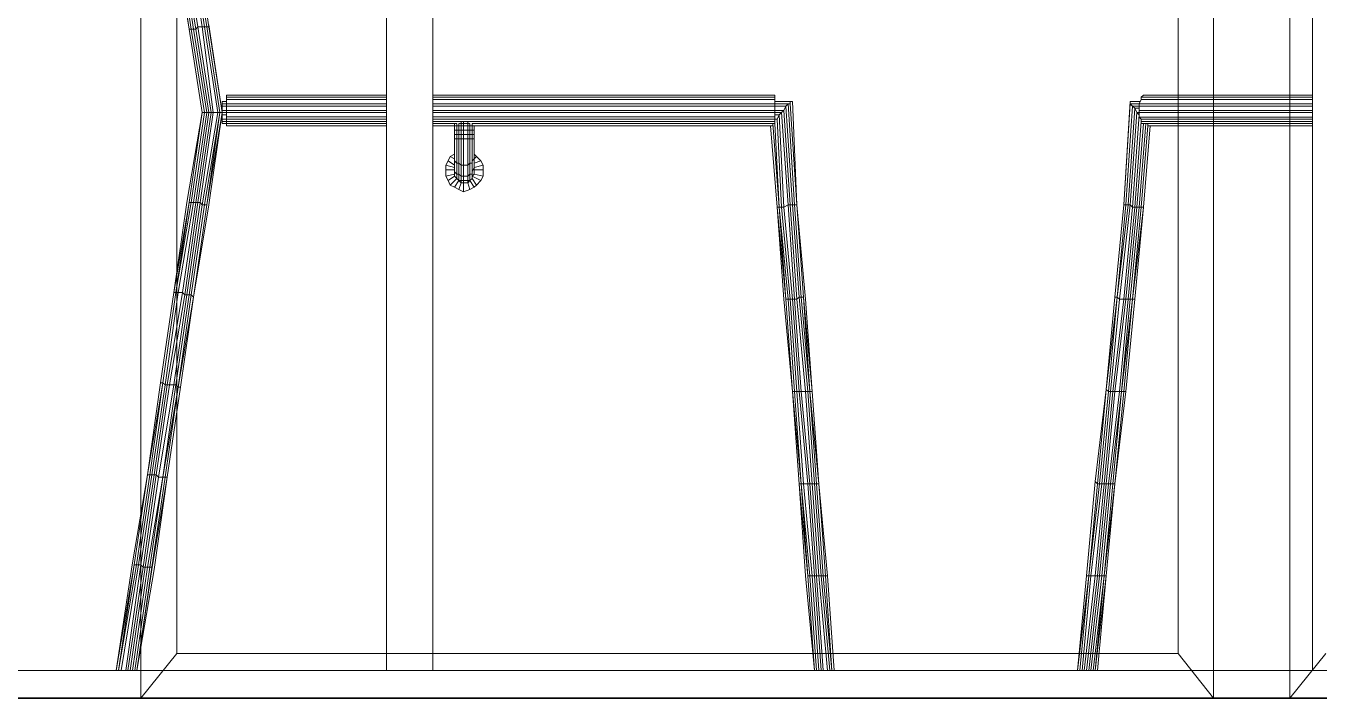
# Model space of a CAD drawing. Header units: inches. Extents: x 2013 to 15569, y -2551 to 2524.
# Drawn here: x 12735.7 to 12828.8, y 825.5 to 874 of the extents above; entities that cross this region are included whole.
import ezdxf

# ---------------------------------------------------------------- set-up
doc = ezdxf.new("R2010")
doc.units = ezdxf.units.IN
doc.header["$MEASUREMENT"] = 0
for name, color, linetype, lineweight in [('A-ELEV-PATT', 8, 'Continuous', 18), ('A-FURN', 8, 'Continuous', 18), ('A-SECT-MCUT', 7, 'Continuous', 35)]:
    doc.layers.add(name, color=color, linetype=linetype, lineweight=lineweight)

msp = doc.modelspace()

# ---------------------------------------------------------------- linework, layer by layer
at = {"layer": 'A-ELEV-PATT'}
for p, q in [((12821.189, 1035.906), (12821.189, 825.549)), ((12826.687, 1035.906), (12826.687, 825.549)), ((12746.529, 921.758), (12746.529, 828.758)), ((12818.638, 921.758), (12818.638, 828.758))]:
    msp.add_line(p, q, dxfattribs=at)
at = {"layer": 'A-FURN'}
for p, q in [((12743.938, 825.549), (12743.938, 1035.906)), ((12816.461, 866.768), (12816.461, 866.925)), ((12746.529, 828.758), (12743.938, 825.549)), ((12818.638, 828.758), (12746.529, 828.758)), ((12818.638, 828.758), (12821.189, 825.549)), ((12829.278, 828.758), (12826.687, 825.549)), ((12936.47, 827.549), (12672.039, 827.549)), ((12742.169, 827.549), (12743.642, 827.549)), ((12812.672, 827.549), (12812.845, 827.549)), ((12903.938, 825.549), (12743.938, 825.549))]:
    msp.add_line(p, q, dxfattribs=at)
at = {"layer": 'A-FURN', "lineweight": 0}
for p, q in [((12761.634, 897.137), (12761.634, 827.549)), ((12761.634, 827.549), (12761.634, 897.137)), ((12764.953, 827.549), (12764.953, 897.137)), ((12764.953, 897.137), (12764.953, 827.549)), ((12828.314, 897.137), (12828.314, 827.549)), ((12828.314, 827.549), (12828.314, 897.137)), ((12746.466, 879.898), (12747.413, 873.727)), ((12747.413, 873.727), (12746.466, 879.74)), ((12746.466, 879.74), (12747.413, 873.727)), ((12746.624, 879.898), (12747.571, 873.727)), ((12746.781, 879.898), (12747.728, 873.727)), ((12746.939, 879.898), (12747.886, 873.727)), ((12747.097, 879.898), (12748.044, 873.885)), ((12747.413, 880.056), (12748.36, 873.885)), ((12747.571, 880.056), (12748.518, 873.885)), ((12747.728, 880.056), (12748.676, 873.885)), ((12747.728, 880.056), (12748.676, 873.885)), ((12747.886, 880.056), (12748.833, 873.885)), ((12747.571, 873.727), (12747.413, 873.727)), ((12747.413, 873.727), (12748.36, 867.719)), ((12748.36, 867.719), (12747.413, 873.727)), ((12747.413, 873.727), (12748.36, 867.719)), ((12747.728, 873.727), (12747.571, 873.727)), ((12747.571, 873.727), (12748.518, 867.719)), ((12747.886, 873.727), (12747.728, 873.727)), ((12747.728, 873.727), (12748.676, 867.719)), ((12748.044, 873.885), (12747.886, 873.727)), ((12747.886, 873.727), (12748.833, 867.719)), ((12748.36, 873.885), (12748.044, 873.885)), ((12748.044, 873.885), (12748.991, 867.719)), ((12748.518, 873.885), (12748.36, 873.885)), ((12748.36, 873.885), (12749.154, 867.719)), ((12748.676, 873.885), (12748.518, 873.885)), ((12748.518, 873.885), (12749.47, 867.719)), ((12748.676, 873.885), (12749.627, 867.719)), ((12748.676, 873.885), (12749.627, 867.719)), ((12748.833, 873.885), (12748.676, 873.885)), ((12749.785, 867.719), (12748.833, 874.043)), ((12749.785, 867.719), (12748.833, 873.885)), ((12749.785, 868.509), (12749.785, 868.351)), ((12749.785, 868.351), (12749.785, 868.509)), ((12749.785, 868.509), (12750.101, 868.509)), ((12750.101, 868.509), (12749.785, 868.509)), ((12749.785, 868.351), (12749.785, 868.193)), ((12750.101, 868.351), (12749.785, 868.351)), ((12749.785, 868.193), (12749.785, 868.351)), ((12750.101, 868.351), (12749.785, 868.351)), ((12749.785, 868.193), (12749.785, 867.877)), ((12750.101, 868.193), (12749.785, 868.193)), ((12749.785, 867.877), (12749.785, 868.193)), ((12750.101, 868.824), (12750.101, 868.982)), ((12750.101, 868.982), (12761.634, 868.982)), ((12761.634, 868.982), (12750.101, 868.982)), ((12750.101, 868.982), (12750.101, 868.824)), ((12750.101, 868.824), (12750.101, 868.667)), ((12761.634, 868.824), (12750.101, 868.824)), ((12761.634, 868.824), (12750.101, 868.824)), ((12750.101, 868.824), (12750.101, 868.667)), ((12750.101, 868.824), (12750.106, 868.824)), ((12750.101, 868.351), (12750.101, 868.667)), ((12750.101, 868.667), (12761.634, 868.667)), ((12750.101, 868.667), (12750.101, 868.351)), ((12750.101, 868.193), (12750.101, 868.351)), ((12761.634, 868.351), (12750.101, 868.351)), ((12750.101, 868.351), (12750.101, 868.193)), ((12750.101, 867.877), (12750.101, 868.193)), ((12761.634, 868.193), (12750.101, 868.193)), ((12750.101, 868.193), (12750.101, 867.877)), ((12764.953, 868.982), (12789.602, 868.982)), ((12789.602, 868.982), (12764.953, 868.982)), ((12789.602, 868.824), (12764.953, 868.824)), ((12764.953, 868.824), (12789.602, 868.824)), ((12764.953, 868.667), (12789.602, 868.667)), ((12764.953, 868.351), (12789.602, 868.351)), ((12764.953, 868.193), (12789.602, 868.193)), ((12789.602, 868.824), (12789.602, 868.982)), ((12789.602, 868.982), (12789.602, 868.824)), ((12789.602, 868.824), (12789.607, 868.824)), ((12789.602, 868.667), (12789.602, 868.824)), ((12789.602, 868.824), (12789.607, 868.824)), ((12789.602, 868.667), (12789.602, 868.824)), ((12789.602, 868.351), (12789.602, 868.667)), ((12789.602, 868.667), (12789.602, 868.351)), ((12790.707, 868.509), (12789.602, 868.509)), ((12790.865, 868.509), (12789.602, 868.509)), ((12789.602, 868.193), (12789.602, 868.351)), ((12789.602, 868.193), (12789.602, 868.351)), ((12790.549, 868.351), (12789.602, 868.351)), ((12790.707, 868.351), (12789.602, 868.351)), ((12789.602, 867.877), (12789.602, 868.193)), ((12790.391, 868.193), (12789.602, 868.193)), ((12789.602, 867.877), (12789.602, 868.193)), ((12790.391, 868.193), (12790.234, 867.877)), ((12790.549, 868.351), (12790.391, 868.193)), ((12790.865, 861.075), (12790.391, 868.193)), ((12790.707, 868.351), (12790.549, 868.351)), ((12791.023, 861.075), (12790.549, 868.351)), ((12790.707, 868.509), (12790.707, 868.351)), ((12791.181, 861.075), (12790.707, 868.351)), ((12790.865, 868.509), (12791.181, 861.075)), ((12815.198, 868.509), (12814.725, 861.075)), ((12814.725, 861.075), (12815.198, 868.351)), ((12814.882, 861.075), (12815.356, 868.188)), ((12815.198, 868.509), (12815.203, 868.509)), ((12815.198, 868.351), (12815.198, 868.509)), ((12815.356, 868.509), (12815.198, 868.509)), ((12815.198, 868.509), (12815.908, 868.509)), ((12815.198, 868.509), (12815.908, 868.509)), ((12815.356, 868.188), (12815.198, 868.351)), ((12815.198, 868.351), (12815.829, 868.351)), ((12815.908, 868.509), (12815.356, 868.509)), ((12815.514, 868.03), (12815.356, 868.188)), ((12815.356, 868.188), (12815.829, 868.188)), ((12815.829, 868.351), (12815.987, 868.667)), ((12815.829, 868.188), (12815.829, 868.351)), ((12815.829, 868.351), (12828.314, 868.351)), ((12815.829, 867.873), (12815.829, 868.188)), ((12815.829, 868.188), (12828.314, 868.188)), ((12815.987, 868.824), (12816.145, 868.982)), ((12815.987, 868.667), (12815.987, 868.824)), ((12815.987, 868.824), (12828.314, 868.824)), ((12815.987, 868.824), (12828.314, 868.824)), ((12815.987, 868.667), (12828.314, 868.667)), ((12816.145, 868.982), (12828.314, 868.982)), ((12816.303, 868.982), (12828.314, 868.982)), ((12748.36, 867.719), (12747.255, 861.233)), ((12747.413, 861.233), (12748.36, 867.719)), ((12747.413, 861.233), (12748.36, 867.719)), ((12747.571, 861.233), (12748.518, 867.719)), ((12747.728, 861.233), (12748.676, 867.719)), ((12747.886, 861.233), (12748.833, 867.719)), ((12748.044, 861.233), (12748.991, 867.719)), ((12748.202, 861.233), (12749.154, 867.719)), ((12748.518, 867.719), (12748.36, 867.719)), ((12748.36, 861.075), (12749.47, 867.719)), ((12748.676, 867.719), (12748.518, 867.719)), ((12748.518, 861.075), (12749.627, 867.719)), ((12748.833, 867.719), (12748.676, 867.719)), ((12748.676, 861.075), (12749.785, 867.719)), ((12748.676, 861.075), (12749.627, 867.719)), ((12748.833, 861.075), (12749.785, 867.719)), ((12748.991, 867.719), (12748.833, 867.719)), ((12749.154, 867.719), (12748.991, 867.719)), ((12749.47, 867.719), (12749.154, 867.719)), ((12749.627, 867.719), (12749.47, 867.719)), ((12749.627, 867.719), (12749.785, 867.719)), ((12749.785, 867.877), (12749.785, 867.719)), ((12750.101, 867.877), (12749.785, 867.877)), ((12749.785, 867.719), (12749.785, 867.877)), ((12749.785, 867.719), (12749.785, 867.562)), ((12749.785, 867.562), (12749.785, 867.719)), ((12750.101, 867.719), (12749.785, 867.719)), ((12749.785, 867.562), (12749.785, 867.246)), ((12750.101, 867.562), (12749.785, 867.562)), ((12749.785, 867.246), (12749.785, 867.562)), ((12749.785, 867.246), (12749.785, 867.088)), ((12750.101, 867.246), (12749.785, 867.246)), ((12749.785, 867.088), (12749.785, 867.246)), ((12761.634, 867.877), (12750.101, 867.877)), ((12750.101, 867.719), (12750.101, 867.877)), ((12750.101, 867.877), (12750.101, 867.719)), ((12761.634, 867.719), (12750.101, 867.719)), ((12750.101, 867.404), (12750.101, 867.719)), ((12750.101, 867.719), (12750.101, 867.404)), ((12750.101, 867.246), (12750.101, 867.404)), ((12761.634, 867.404), (12750.101, 867.404)), ((12750.101, 867.404), (12750.101, 867.246)), ((12750.101, 867.088), (12750.101, 867.246)), ((12761.634, 867.246), (12750.101, 867.246)), ((12750.101, 867.246), (12750.101, 867.088)), ((12764.953, 867.877), (12789.602, 867.877)), ((12764.953, 867.719), (12789.602, 867.719)), ((12764.953, 867.404), (12789.602, 867.404)), ((12764.953, 867.246), (12789.602, 867.246)), ((12789.602, 867.719), (12789.602, 867.877)), ((12790.234, 867.877), (12789.602, 867.877)), ((12789.602, 867.719), (12789.602, 867.877)), ((12789.602, 867.404), (12789.602, 867.719)), ((12790.076, 867.719), (12789.602, 867.719)), ((12789.602, 867.404), (12789.602, 867.719)), ((12789.918, 867.562), (12789.602, 867.562)), ((12789.602, 867.246), (12789.602, 867.404)), ((12789.602, 867.246), (12789.602, 867.404)), ((12789.602, 867.088), (12789.602, 867.246)), ((12789.602, 867.246), (12789.76, 867.246)), ((12789.76, 867.246), (12789.602, 867.246)), ((12789.602, 867.088), (12789.602, 867.246)), ((12789.918, 867.562), (12789.76, 867.246)), ((12790.076, 860.917), (12789.76, 867.246)), ((12790.076, 867.719), (12789.918, 867.562)), ((12790.234, 860.917), (12789.918, 867.562)), ((12790.234, 867.877), (12790.076, 867.719)), ((12790.549, 861.075), (12790.076, 867.719)), ((12790.707, 861.075), (12790.234, 867.877)), ((12815.04, 861.075), (12815.514, 868.03)), ((12815.198, 861.075), (12815.672, 867.715)), ((12815.356, 860.917), (12815.829, 867.557)), ((12815.672, 867.715), (12815.514, 868.03)), ((12815.514, 868.03), (12815.829, 868.03)), ((12815.672, 867.715), (12815.829, 867.715)), ((12815.829, 867.557), (12815.672, 867.715)), ((12815.829, 867.715), (12815.829, 867.873)), ((12815.829, 867.873), (12828.314, 867.873)), ((12815.829, 867.399), (12815.829, 867.715)), ((12828.314, 867.715), (12815.829, 867.715)), ((12815.829, 867.399), (12815.829, 867.557)), ((12815.987, 867.241), (12815.829, 867.399)), ((12828.314, 867.399), (12815.829, 867.399)), ((12815.987, 867.083), (12815.987, 867.241)), ((12828.314, 867.241), (12815.987, 867.241)), ((12749.785, 867.088), (12749.785, 866.925)), ((12750.101, 867.088), (12749.785, 867.088)), ((12750.101, 867.088), (12749.785, 867.088)), ((12749.785, 866.925), (12749.785, 867.088)), ((12749.785, 866.925), (12750.101, 866.925)), ((12750.101, 866.925), (12749.785, 866.925)), ((12750.101, 866.925), (12750.101, 867.088)), ((12761.634, 867.088), (12750.101, 867.088)), ((12750.101, 867.088), (12750.101, 866.925)), ((12750.101, 866.768), (12750.101, 866.925)), ((12761.634, 866.925), (12750.101, 866.925)), ((12750.101, 866.925), (12750.101, 866.768)), ((12750.101, 866.768), (12761.634, 866.768)), ((12761.634, 866.768), (12750.101, 866.768)), ((12764.953, 867.088), (12789.602, 867.088)), ((12764.953, 866.925), (12766.69, 866.925)), ((12764.953, 866.768), (12766.532, 866.768)), ((12764.953, 866.768), (12766.532, 866.768)), ((12766.532, 866.925), (12766.532, 866.768)), ((12766.532, 866.452), (12766.532, 866.768)), ((12766.532, 866.768), (12766.532, 866.452)), ((12766.532, 866.452), (12766.532, 866.768)), ((12766.532, 866.768), (12766.537, 866.768)), ((12766.532, 866.768), (12766.69, 866.768)), ((12766.532, 866.452), (12766.69, 866.452)), ((12766.532, 866.452), (12766.537, 866.452)), ((12766.532, 866.136), (12766.532, 866.452)), ((12766.532, 866.452), (12766.532, 866.136)), ((12766.532, 866.136), (12766.532, 866.452)), ((12766.69, 866.768), (12766.69, 866.925)), ((12766.69, 866.768), (12766.848, 866.768)), ((12766.69, 866.768), (12766.69, 866.452)), ((12766.69, 866.452), (12766.69, 866.136)), ((12766.69, 866.452), (12766.848, 866.452)), ((12766.848, 866.768), (12766.848, 866.925)), ((12766.848, 866.925), (12767.006, 866.925)), ((12766.848, 866.768), (12766.848, 866.452)), ((12766.848, 866.768), (12767.006, 866.768)), ((12766.848, 866.452), (12766.848, 866.136)), ((12766.848, 866.452), (12767.006, 866.452)), ((12767.006, 866.925), (12767.006, 867.088)), ((12767.006, 866.925), (12767.006, 866.768)), ((12767.006, 866.925), (12767.163, 866.925)), ((12767.006, 866.768), (12767.006, 866.452)), ((12767.006, 866.768), (12767.163, 866.768)), ((12767.006, 866.452), (12767.006, 866.136)), ((12767.006, 866.452), (12767.163, 866.452)), ((12767.163, 866.925), (12767.163, 867.088)), ((12767.163, 866.925), (12767.163, 866.768)), ((12767.163, 866.925), (12767.479, 866.925)), ((12767.163, 866.768), (12767.163, 866.452)), ((12767.163, 866.768), (12767.479, 866.768)), ((12767.163, 866.452), (12767.163, 866.136)), ((12767.163, 866.452), (12767.479, 866.452)), ((12767.479, 866.925), (12767.479, 867.088)), ((12767.479, 866.925), (12767.479, 866.768)), ((12767.479, 866.925), (12767.637, 866.925)), ((12767.479, 866.768), (12767.479, 866.452)), ((12767.479, 866.768), (12767.637, 866.768)), ((12767.479, 866.452), (12767.479, 866.136)), ((12767.479, 866.452), (12767.637, 866.452)), ((12767.637, 866.925), (12767.637, 866.768)), ((12767.637, 866.768), (12767.637, 866.452)), ((12767.637, 866.768), (12767.795, 866.768)), ((12767.637, 866.452), (12767.637, 866.136)), ((12767.637, 866.452), (12767.795, 866.452)), ((12767.795, 866.925), (12789.602, 866.925)), ((12767.795, 866.768), (12767.795, 866.925)), ((12767.795, 866.768), (12767.795, 866.925)), ((12767.795, 866.768), (12789.457, 866.768)), ((12767.795, 866.768), (12767.8, 866.768)), ((12767.795, 866.768), (12767.795, 866.452)), ((12767.795, 866.452), (12767.795, 866.768)), ((12767.795, 866.768), (12767.953, 866.768)), ((12767.795, 866.452), (12767.795, 866.136)), ((12767.795, 866.136), (12767.795, 866.452)), ((12767.795, 866.452), (12767.8, 866.452)), ((12767.795, 866.452), (12767.953, 866.452)), ((12767.953, 866.768), (12789.287, 866.768)), ((12767.953, 866.452), (12767.953, 866.768)), ((12767.953, 866.768), (12767.953, 866.452)), ((12767.953, 866.768), (12767.957, 866.768)), ((12767.953, 866.768), (12767.957, 866.768)), ((12767.953, 866.136), (12767.953, 866.452)), ((12767.953, 866.452), (12767.953, 866.136)), ((12789.76, 860.917), (12789.287, 866.768)), ((12789.287, 866.768), (12789.76, 860.917)), ((12789.918, 860.917), (12789.444, 866.925)), ((12789.602, 866.925), (12789.602, 867.088)), ((12789.602, 866.925), (12789.602, 867.088)), ((12789.918, 860.917), (12789.602, 866.925)), ((12815.514, 860.917), (12815.987, 867.083)), ((12815.672, 860.917), (12816.145, 866.925)), ((12815.829, 860.917), (12816.303, 866.925)), ((12815.987, 866.925), (12815.987, 867.083)), ((12828.314, 867.083), (12815.987, 867.083)), ((12828.314, 866.925), (12815.987, 866.925)), ((12815.987, 860.917), (12816.461, 866.768)), ((12816.145, 860.917), (12816.624, 866.768)), ((12816.145, 860.917), (12816.624, 866.768)), ((12816.145, 860.917), (12816.624, 866.768)), ((12816.303, 866.925), (12828.314, 866.925)), ((12816.461, 866.768), (12828.314, 866.768)), ((12766.532, 866.136), (12766.69, 866.136)), ((12766.532, 866.136), (12766.537, 866.136)), ((12766.532, 865.82), (12766.532, 866.136)), ((12766.532, 866.136), (12766.532, 865.82)), ((12766.532, 865.82), (12766.532, 866.136)), ((12766.532, 864.395), (12766.532, 865.82)), ((12766.532, 864.237), (12766.532, 865.82)), ((12766.532, 865.82), (12766.532, 864.553)), ((12766.532, 865.82), (12766.537, 865.82)), ((12766.532, 865.82), (12766.69, 865.82)), ((12766.69, 866.136), (12766.69, 865.82)), ((12766.69, 866.136), (12766.848, 866.136)), ((12766.69, 865.82), (12766.69, 864.079)), ((12766.69, 865.82), (12766.848, 865.82)), ((12766.848, 866.136), (12767.006, 866.136)), ((12766.848, 866.136), (12766.848, 865.82)), ((12766.848, 865.82), (12766.848, 864.079)), ((12766.848, 865.82), (12767.006, 865.82)), ((12767.006, 866.136), (12767.006, 865.82)), ((12767.006, 866.136), (12767.163, 866.136)), ((12767.006, 865.82), (12767.006, 863.921)), ((12767.006, 865.82), (12767.163, 865.82)), ((12767.163, 866.136), (12767.163, 865.82)), ((12767.163, 866.136), (12767.479, 866.136)), ((12767.163, 865.82), (12767.163, 863.921)), ((12767.163, 865.82), (12767.479, 865.82)), ((12767.479, 866.136), (12767.479, 865.82)), ((12767.479, 866.136), (12767.637, 866.136)), ((12767.479, 865.82), (12767.479, 863.921)), ((12767.479, 865.82), (12767.637, 865.82)), ((12767.637, 866.136), (12767.637, 865.82)), ((12767.637, 866.136), (12767.795, 866.136)), ((12767.637, 865.82), (12767.637, 864.079)), ((12767.637, 865.82), (12767.795, 865.82)), ((12767.795, 866.136), (12767.8, 866.136)), ((12767.795, 866.136), (12767.953, 866.136)), ((12767.795, 866.136), (12767.795, 865.82)), ((12767.795, 865.82), (12767.795, 866.136)), ((12767.795, 865.82), (12767.795, 864.079)), ((12767.795, 864.237), (12767.795, 865.82)), ((12767.795, 865.82), (12767.8, 865.82)), ((12767.795, 865.82), (12767.953, 865.82)), ((12767.953, 866.136), (12767.953, 865.82)), ((12767.953, 865.82), (12767.953, 866.136)), ((12767.953, 865.82), (12767.953, 864.395)), ((12767.953, 864.553), (12767.953, 865.82)), ((12766.058, 864.237), (12766.216, 864.553)), ((12766.216, 864.553), (12766.058, 864.237)), ((12766.532, 864.715), (12766.216, 864.553)), ((12766.532, 864.715), (12766.216, 864.553)), ((12766.216, 864.553), (12766.532, 864.395)), ((12766.532, 863.921), (12766.532, 864.553)), ((12766.532, 864.553), (12766.532, 864.395)), ((12766.532, 864.395), (12766.532, 863.764)), ((12766.532, 864.395), (12766.532, 864.237)), ((12767.795, 864.237), (12767.953, 864.395)), ((12768.11, 864.553), (12767.953, 864.715)), ((12768.11, 864.553), (12767.953, 864.715)), ((12768.11, 864.553), (12767.953, 864.395)), ((12767.953, 864.553), (12767.953, 864.395)), ((12767.953, 863.921), (12767.953, 864.553)), ((12767.953, 864.395), (12767.953, 863.764)), ((12768.431, 864.237), (12768.11, 864.553)), ((12768.431, 864.237), (12768.11, 864.553)), ((12766.058, 864.237), (12765.901, 863.921)), ((12765.901, 863.921), (12766.058, 864.237)), ((12765.901, 863.921), (12765.901, 863.606)), ((12765.901, 863.606), (12765.901, 863.921)), ((12765.901, 863.921), (12766.532, 863.764)), ((12765.901, 863.606), (12765.901, 863.132)), ((12766.532, 863.606), (12765.901, 863.606)), ((12765.901, 863.606), (12765.901, 863.132)), ((12766.058, 864.237), (12766.532, 863.921)), ((12766.532, 864.237), (12766.532, 863.448)), ((12766.532, 864.237), (12766.69, 864.079)), ((12766.532, 863.606), (12766.532, 863.921)), ((12766.532, 863.921), (12766.532, 863.764)), ((12766.532, 863.764), (12766.532, 863.29)), ((12766.532, 863.764), (12766.532, 863.448)), ((12766.532, 863.448), (12766.532, 863.606)), ((12766.532, 863.606), (12766.532, 863.29)), ((12766.532, 863.448), (12766.532, 863.132)), ((12766.532, 863.448), (12766.69, 863.29)), ((12766.532, 863.448), (12766.532, 863.29)), ((12766.69, 864.079), (12766.69, 863.29)), ((12766.69, 864.079), (12766.848, 864.079)), ((12766.848, 864.079), (12766.848, 863.29)), ((12766.848, 864.079), (12767.006, 863.921)), ((12767.006, 863.921), (12767.006, 863.132)), ((12767.006, 863.921), (12767.163, 863.921)), ((12767.163, 863.921), (12767.163, 863.132)), ((12767.163, 863.921), (12767.479, 863.921)), ((12767.479, 863.921), (12767.637, 864.079)), ((12767.479, 863.921), (12767.479, 863.132)), ((12767.637, 864.079), (12767.795, 864.079)), ((12767.637, 864.079), (12767.637, 863.29)), ((12767.795, 864.079), (12767.795, 864.237)), ((12767.795, 864.237), (12767.795, 863.448)), ((12767.795, 864.079), (12767.795, 863.29)), ((12767.795, 863.448), (12767.953, 863.764)), ((12767.795, 863.29), (12767.795, 863.448)), ((12767.795, 863.448), (12767.795, 863.132)), ((12768.431, 864.237), (12767.953, 864.079)), ((12768.589, 863.921), (12767.953, 863.764)), ((12767.953, 863.921), (12767.953, 863.764)), ((12767.953, 863.606), (12767.953, 863.921)), ((12767.953, 863.764), (12767.953, 863.29)), ((12768.589, 863.606), (12767.953, 863.606)), ((12767.953, 863.606), (12767.953, 863.29)), ((12767.953, 863.448), (12767.953, 863.606)), ((12767.953, 863.29), (12767.953, 863.448)), ((12768.589, 863.921), (12768.431, 864.237)), ((12768.589, 863.921), (12768.431, 864.237)), ((12768.589, 863.606), (12768.589, 863.921)), ((12768.589, 863.606), (12768.589, 863.921)), ((12768.589, 863.132), (12768.589, 863.606)), ((12768.589, 863.132), (12768.589, 863.606)), ((12765.901, 863.132), (12766.532, 863.29)), ((12765.901, 863.132), (12766.058, 862.816)), ((12765.901, 863.132), (12766.058, 862.816)), ((12766.058, 862.816), (12766.532, 863.132)), ((12766.058, 862.816), (12766.216, 862.501)), ((12766.058, 862.816), (12766.216, 862.501)), ((12766.216, 862.501), (12766.69, 862.974)), ((12766.216, 862.501), (12766.532, 862.343)), ((12766.532, 862.343), (12766.216, 862.501)), ((12766.532, 863.29), (12766.532, 863.132)), ((12766.532, 863.29), (12766.532, 863.132)), ((12766.532, 863.132), (12766.69, 862.974)), ((12766.532, 863.132), (12766.69, 862.974)), ((12766.848, 862.816), (12766.532, 862.343)), ((12766.69, 863.29), (12766.848, 863.29)), ((12766.69, 863.29), (12766.69, 862.974)), ((12766.69, 862.974), (12766.848, 862.816)), ((12766.69, 862.974), (12766.848, 862.816)), ((12766.848, 863.29), (12767.006, 863.132)), ((12766.848, 863.29), (12766.848, 862.816)), ((12766.848, 862.816), (12767.006, 862.816)), ((12766.848, 862.816), (12767.006, 862.659)), ((12766.848, 862.185), (12767.006, 862.659)), ((12767.006, 863.132), (12767.163, 863.132)), ((12767.006, 863.132), (12767.006, 862.816)), ((12767.006, 862.816), (12767.006, 862.659)), ((12767.006, 862.816), (12767.163, 862.816)), ((12767.006, 862.659), (12767.163, 862.659)), ((12767.163, 863.132), (12767.479, 863.132)), ((12767.163, 863.132), (12767.163, 862.816)), ((12767.163, 862.816), (12767.163, 862.659)), ((12767.163, 862.816), (12767.479, 862.816)), ((12767.163, 862.022), (12767.163, 862.659)), ((12767.163, 862.659), (12767.479, 862.659)), ((12767.479, 863.132), (12767.637, 863.29)), ((12767.479, 863.132), (12767.479, 862.816)), ((12767.479, 862.816), (12767.479, 862.659)), ((12767.479, 862.816), (12767.637, 862.816)), ((12767.479, 862.659), (12767.637, 862.816)), ((12767.637, 862.185), (12767.479, 862.659)), ((12767.637, 863.29), (12767.637, 862.816)), ((12767.637, 863.29), (12767.795, 863.29)), ((12767.637, 862.816), (12767.795, 862.974)), ((12767.637, 862.816), (12767.795, 862.974)), ((12767.953, 862.343), (12767.637, 862.816)), ((12767.795, 863.29), (12767.795, 862.974)), ((12767.795, 863.132), (12767.953, 863.29)), ((12767.795, 863.132), (12767.953, 863.29)), ((12768.431, 862.816), (12767.795, 863.132)), ((12767.795, 862.974), (12767.795, 863.132)), ((12767.795, 862.974), (12767.795, 863.132)), ((12768.11, 862.501), (12767.795, 862.974)), ((12768.589, 863.132), (12767.953, 863.29)), ((12767.953, 862.343), (12768.11, 862.501)), ((12767.953, 862.343), (12768.11, 862.501)), ((12768.11, 862.501), (12768.431, 862.816)), ((12768.11, 862.501), (12768.431, 862.816)), ((12768.431, 862.816), (12768.589, 863.132)), ((12768.431, 862.816), (12768.589, 863.132)), ((12766.532, 862.343), (12766.848, 862.185)), ((12766.532, 862.343), (12766.848, 862.185)), ((12766.848, 862.185), (12767.163, 862.022)), ((12766.848, 862.185), (12767.163, 862.022)), ((12767.163, 862.022), (12767.637, 862.185)), ((12767.163, 862.022), (12767.637, 862.185)), ((12767.637, 862.185), (12767.953, 862.343)), ((12767.637, 862.185), (12767.953, 862.343)), ((12746.308, 854.752), (12747.413, 861.233)), ((12747.255, 861.233), (12746.308, 854.752)), ((12747.571, 861.233), (12746.466, 854.752)), ((12746.466, 854.752), (12747.413, 861.233)), ((12747.728, 861.233), (12746.624, 854.752)), ((12747.886, 861.233), (12746.939, 854.752)), ((12748.044, 861.233), (12747.097, 854.589)), ((12748.202, 861.233), (12747.255, 854.589)), ((12747.413, 861.233), (12747.571, 861.233)), ((12747.413, 861.233), (12747.418, 861.233)), ((12748.36, 861.075), (12747.413, 854.589)), ((12747.571, 861.233), (12747.728, 861.233)), ((12748.518, 861.075), (12747.571, 854.589)), ((12747.728, 861.233), (12747.886, 861.233)), ((12747.728, 854.431), (12748.833, 861.075)), ((12747.728, 854.431), (12748.676, 861.075)), ((12748.676, 861.075), (12747.728, 854.431)), ((12747.886, 861.233), (12748.044, 861.233)), ((12748.044, 861.233), (12748.202, 861.233)), ((12748.202, 861.233), (12748.36, 861.075)), ((12748.36, 861.075), (12748.518, 861.075)), ((12748.518, 861.075), (12748.676, 861.075)), ((12748.676, 861.075), (12748.68, 861.075)), ((12789.76, 860.917), (12789.918, 860.917)), ((12790.391, 854.273), (12789.76, 860.917)), ((12789.76, 860.917), (12790.234, 854.273)), ((12789.918, 860.917), (12790.076, 860.917)), ((12790.391, 854.273), (12789.918, 860.917)), ((12790.549, 854.273), (12789.918, 860.917)), ((12790.076, 860.917), (12790.234, 860.917)), ((12790.707, 854.273), (12790.076, 860.917)), ((12790.234, 860.917), (12790.549, 861.075)), ((12790.865, 854.273), (12790.234, 860.917)), ((12790.549, 861.075), (12790.707, 861.075)), ((12791.023, 854.273), (12790.549, 861.075)), ((12790.707, 861.075), (12790.865, 861.075)), ((12791.181, 854.273), (12790.707, 861.075)), ((12790.865, 861.075), (12791.023, 861.075)), ((12791.339, 854.431), (12790.865, 861.075)), ((12791.023, 861.075), (12791.181, 861.075)), ((12791.496, 854.431), (12791.023, 861.075)), ((12791.654, 854.431), (12791.181, 861.075)), ((12791.654, 854.431), (12791.181, 861.075)), ((12791.812, 854.273), (12791.181, 861.075)), ((12814.093, 854.431), (12814.725, 861.075)), ((12814.725, 861.075), (12814.093, 854.431)), ((12814.251, 854.431), (12815.04, 861.075)), ((12814.251, 854.431), (12814.882, 861.075)), ((12814.409, 854.273), (12815.198, 861.075)), ((12814.882, 861.075), (12814.725, 861.075)), ((12814.725, 854.273), (12815.356, 860.917)), ((12815.04, 861.075), (12814.882, 861.075)), ((12814.882, 854.273), (12815.514, 860.917)), ((12815.198, 861.075), (12815.04, 861.075)), ((12815.04, 854.273), (12815.672, 860.917)), ((12815.356, 860.917), (12815.198, 861.075)), ((12815.198, 854.273), (12815.829, 860.917)), ((12815.514, 860.917), (12815.356, 860.917)), ((12815.356, 854.273), (12816.145, 860.917)), ((12815.356, 854.273), (12815.987, 860.917)), ((12815.672, 860.917), (12815.514, 860.917)), ((12815.514, 854.273), (12816.145, 860.917)), ((12816.145, 860.917), (12815.514, 854.273)), ((12815.829, 860.917), (12815.672, 860.917)), ((12815.987, 860.917), (12815.829, 860.917)), ((12816.145, 860.917), (12815.987, 860.917)), ((12745.361, 848.265), (12746.308, 854.752)), ((12746.308, 854.752), (12745.361, 848.265)), ((12746.466, 854.752), (12745.519, 848.265)), ((12746.466, 854.752), (12745.519, 848.265)), ((12746.624, 854.752), (12745.676, 848.108)), ((12746.939, 854.752), (12745.834, 848.108)), ((12747.097, 854.589), (12745.992, 848.108)), ((12746.308, 854.752), (12746.466, 854.752)), ((12747.255, 854.589), (12746.308, 848.108)), ((12746.466, 854.752), (12746.47, 854.752)), ((12746.466, 854.752), (12746.624, 854.752)), ((12747.413, 854.589), (12746.466, 848.108)), ((12746.624, 854.752), (12746.939, 854.752)), ((12747.571, 854.589), (12746.624, 847.95)), ((12747.728, 854.431), (12746.624, 847.95)), ((12746.781, 847.95), (12747.728, 854.431)), ((12746.781, 847.95), (12747.728, 854.431)), ((12746.939, 854.752), (12747.097, 854.589)), ((12747.097, 854.589), (12747.255, 854.589)), ((12747.255, 854.589), (12747.413, 854.589)), ((12747.413, 854.589), (12747.571, 854.589)), ((12747.571, 854.589), (12747.728, 854.431)), ((12747.728, 854.431), (12747.733, 854.431)), ((12790.234, 854.273), (12790.865, 847.634)), ((12790.391, 854.273), (12790.549, 854.273)), ((12790.865, 847.634), (12790.391, 854.273)), ((12790.865, 847.634), (12790.391, 854.273)), ((12790.549, 854.273), (12790.707, 854.273)), ((12791.023, 847.634), (12790.549, 854.273)), ((12790.707, 854.273), (12790.865, 854.273)), ((12791.181, 847.634), (12790.707, 854.273)), ((12791.339, 847.634), (12790.865, 854.273)), ((12790.865, 854.273), (12791.023, 854.273)), ((12791.496, 847.634), (12791.023, 854.273)), ((12791.023, 854.273), (12791.181, 854.273)), ((12791.181, 854.273), (12791.339, 854.431)), ((12791.812, 847.634), (12791.181, 854.273)), ((12791.97, 847.634), (12791.339, 854.431)), ((12791.339, 854.431), (12791.496, 854.431)), ((12791.496, 854.431), (12791.654, 854.431)), ((12792.128, 847.634), (12791.496, 854.431)), ((12792.128, 847.634), (12791.654, 854.431)), ((12792.286, 847.634), (12791.654, 854.431)), ((12791.812, 854.273), (12792.286, 847.634)), ((12813.462, 847.787), (12814.251, 854.431)), ((12813.462, 847.787), (12814.093, 854.431)), ((12814.093, 854.431), (12813.462, 847.787)), ((12813.62, 847.629), (12814.251, 854.431)), ((12813.777, 847.629), (12814.409, 854.273)), ((12813.935, 847.629), (12814.725, 854.273)), ((12814.251, 854.431), (12814.093, 854.431)), ((12814.093, 847.629), (12814.882, 854.273)), ((12814.409, 854.273), (12814.251, 854.431)), ((12814.409, 847.629), (12815.04, 854.273)), ((12814.725, 854.273), (12814.409, 854.273)), ((12814.567, 847.629), (12815.356, 854.273)), ((12814.567, 847.629), (12815.198, 854.273)), ((12814.725, 847.629), (12815.356, 854.273)), ((12814.882, 854.273), (12814.725, 854.273)), ((12815.04, 854.273), (12814.882, 854.273)), ((12814.882, 847.629), (12815.514, 854.273)), ((12814.882, 847.629), (12815.514, 854.273)), ((12815.198, 854.273), (12815.04, 854.273)), ((12815.356, 854.273), (12815.198, 854.273)), ((12815.514, 854.273), (12815.356, 854.273)), ((12815.514, 854.273), (12815.514, 854.273)), ((12744.414, 841.621), (12745.361, 848.265)), ((12745.361, 848.265), (12744.414, 841.621)), ((12745.519, 848.265), (12744.414, 841.621)), ((12744.571, 841.621), (12745.519, 848.265)), ((12745.676, 848.108), (12744.729, 841.621)), ((12745.834, 848.108), (12744.887, 841.621)), ((12745.992, 848.108), (12745.045, 841.621)), ((12746.308, 848.108), (12745.203, 841.463)), ((12745.361, 848.265), (12745.519, 848.265)), ((12745.519, 848.265), (12745.676, 848.108)), ((12745.519, 848.265), (12745.523, 848.265)), ((12746.466, 848.108), (12745.519, 841.463)), ((12746.624, 847.95), (12745.519, 841.463)), ((12745.676, 848.108), (12745.834, 848.108)), ((12745.676, 841.463), (12746.624, 847.95)), ((12745.834, 848.108), (12745.992, 848.108)), ((12746.781, 847.95), (12745.834, 841.463)), ((12745.834, 841.463), (12746.781, 847.95)), ((12745.992, 848.108), (12746.308, 848.108)), ((12746.308, 848.108), (12746.466, 848.108)), ((12746.466, 848.108), (12746.624, 847.95)), ((12746.624, 847.95), (12746.628, 847.95)), ((12746.624, 847.95), (12746.781, 847.95)), ((12791.339, 840.99), (12790.865, 847.634)), ((12791.496, 840.99), (12790.865, 847.634)), ((12790.865, 847.634), (12791.339, 840.99)), ((12790.865, 847.634), (12791.023, 847.634)), ((12791.496, 840.99), (12791.023, 847.634)), ((12791.023, 847.634), (12791.181, 847.634)), ((12791.181, 847.634), (12791.339, 847.634)), ((12791.654, 840.99), (12791.181, 847.634)), ((12791.339, 847.634), (12791.496, 847.634)), ((12791.97, 840.99), (12791.339, 847.634)), ((12791.496, 847.634), (12791.812, 847.634)), ((12792.128, 840.99), (12791.496, 847.634)), ((12791.812, 847.634), (12791.97, 847.634)), ((12792.286, 840.99), (12791.812, 847.634)), ((12791.97, 847.634), (12792.128, 847.634)), ((12792.444, 840.99), (12791.97, 847.634)), ((12792.286, 847.634), (12792.128, 847.634)), ((12792.606, 840.99), (12792.128, 847.634)), ((12792.764, 840.99), (12792.128, 847.634)), ((12792.286, 847.634), (12792.764, 840.99)), ((12792.764, 840.99), (12792.286, 847.634)), ((12792.286, 847.634), (12792.286, 847.634)), ((12812.672, 841.148), (12813.462, 847.787)), ((12813.462, 847.787), (12812.672, 841.148)), ((12812.83, 840.99), (12813.462, 847.787)), ((12812.988, 840.99), (12813.62, 847.629)), ((12813.146, 840.99), (12813.777, 847.629)), ((12813.304, 840.99), (12813.935, 847.629)), ((12813.62, 847.629), (12813.462, 847.787)), ((12813.462, 840.99), (12814.093, 847.629)), ((12813.62, 840.99), (12814.409, 847.629)), ((12813.777, 847.629), (12813.62, 847.629)), ((12813.777, 840.99), (12814.567, 847.629)), ((12813.935, 847.629), (12813.777, 847.629)), ((12813.935, 840.99), (12814.567, 847.629)), ((12814.093, 847.629), (12813.935, 847.629)), ((12814.093, 840.99), (12814.725, 847.629)), ((12814.093, 840.99), (12814.882, 847.629)), ((12814.409, 847.629), (12814.093, 847.629)), ((12814.093, 840.99), (12814.882, 847.629)), ((12814.567, 847.629), (12814.409, 847.629)), ((12814.725, 847.629), (12814.567, 847.629)), ((12814.882, 847.629), (12814.725, 847.629)), ((12744.414, 841.621), (12743.304, 835.14)), ((12743.462, 835.14), (12744.414, 841.621)), ((12743.462, 835.14), (12744.414, 841.621)), ((12744.571, 841.621), (12743.62, 835.14)), ((12744.729, 841.621), (12743.777, 835.14)), ((12744.887, 841.621), (12743.935, 835.14)), ((12745.045, 841.621), (12744.093, 834.982)), ((12745.203, 841.463), (12744.251, 834.982)), ((12744.414, 841.621), (12744.571, 841.621)), ((12744.414, 841.621), (12744.418, 841.621)), ((12745.519, 841.463), (12744.414, 834.982)), ((12744.571, 841.621), (12744.729, 841.621)), ((12744.571, 834.982), (12745.519, 841.463)), ((12744.729, 841.621), (12744.887, 841.621)), ((12745.834, 841.463), (12744.729, 834.824)), ((12745.676, 841.463), (12744.729, 834.982)), ((12744.887, 841.621), (12745.045, 841.621)), ((12744.887, 834.824), (12745.834, 841.463)), ((12745.045, 841.621), (12745.203, 841.463)), ((12745.203, 841.463), (12745.519, 841.463)), ((12745.519, 841.463), (12745.676, 841.463)), ((12745.519, 841.463), (12745.523, 841.463)), ((12745.676, 841.463), (12745.834, 841.463)), ((12812.041, 834.346), (12812.672, 841.148)), ((12812.672, 841.148), (12812.041, 834.346)), ((12812.83, 840.99), (12812.672, 841.148)), ((12791.97, 834.346), (12791.339, 840.99)), ((12791.339, 840.99), (12791.812, 834.346)), ((12791.339, 840.99), (12791.496, 840.99)), ((12791.97, 834.346), (12791.496, 840.99)), ((12792.128, 834.346), (12791.496, 840.99)), ((12791.496, 840.99), (12791.654, 840.99)), ((12792.286, 834.346), (12791.654, 840.99)), ((12791.654, 840.99), (12791.97, 840.99)), ((12792.444, 834.346), (12791.97, 840.99)), ((12791.97, 840.99), (12792.128, 840.99)), ((12792.606, 834.346), (12792.128, 840.99)), ((12792.128, 840.99), (12792.286, 840.99)), ((12792.764, 834.346), (12792.286, 840.99)), ((12792.286, 840.99), (12792.444, 840.99)), ((12792.922, 834.346), (12792.444, 840.99)), ((12792.444, 840.99), (12792.606, 840.99)), ((12793.08, 834.346), (12792.606, 840.99)), ((12792.606, 840.99), (12792.764, 840.99)), ((12793.238, 834.346), (12792.764, 840.99)), ((12793.395, 834.346), (12792.764, 840.99)), ((12792.764, 840.99), (12793.395, 834.346)), ((12812.199, 834.346), (12812.988, 840.99)), ((12812.199, 834.346), (12812.83, 840.99)), ((12812.357, 834.346), (12813.146, 840.99)), ((12812.672, 834.346), (12813.304, 840.99)), ((12812.83, 834.346), (12813.462, 840.99)), ((12812.988, 840.99), (12812.83, 840.99)), ((12812.988, 834.346), (12813.62, 840.99)), ((12813.146, 840.99), (12812.988, 840.99)), ((12813.146, 834.346), (12813.777, 840.99)), ((12813.304, 840.99), (12813.146, 840.99)), ((12813.304, 834.346), (12814.093, 840.99)), ((12813.304, 834.346), (12813.935, 840.99)), ((12813.462, 840.99), (12813.304, 840.99)), ((12813.62, 840.99), (12813.462, 840.99)), ((12813.462, 834.346), (12814.093, 840.99)), ((12814.093, 840.99), (12813.462, 834.346)), ((12813.777, 840.99), (12813.62, 840.99)), ((12813.935, 840.99), (12813.777, 840.99)), ((12814.093, 840.99), (12813.935, 840.99)), ((12742.169, 827.549), (12743.462, 835.14)), ((12742.169, 827.549), (12743.304, 835.14)), ((12743.462, 835.14), (12742.326, 827.549)), ((12743.62, 835.14), (12742.326, 827.549)), ((12743.777, 835.14), (12742.515, 827.549)), ((12743.935, 835.14), (12742.853, 827.549)), ((12744.093, 834.982), (12743.008, 827.549)), ((12744.251, 834.982), (12743.166, 827.549)), ((12744.414, 834.982), (12743.323, 827.549)), ((12743.462, 835.14), (12743.467, 835.14)), ((12743.462, 835.14), (12743.62, 835.14)), ((12744.571, 834.982), (12743.506, 827.549)), ((12743.62, 835.14), (12743.777, 835.14)), ((12744.729, 834.982), (12743.642, 827.549)), ((12744.729, 834.824), (12743.642, 827.549)), ((12743.642, 827.549), (12744.887, 834.824)), ((12743.777, 835.14), (12743.935, 835.14)), ((12743.935, 835.14), (12744.093, 834.982)), ((12744.093, 834.982), (12744.251, 834.982)), ((12744.251, 834.982), (12744.414, 834.982)), ((12744.414, 834.982), (12744.571, 834.982)), ((12744.571, 834.982), (12744.729, 834.982)), ((12744.729, 834.982), (12744.729, 834.824)), ((12791.812, 834.346), (12792.444, 827.549)), ((12791.97, 834.346), (12792.128, 834.346)), ((12792.444, 827.549), (12791.97, 834.346)), ((12792.444, 827.549), (12791.97, 834.346)), ((12792.128, 834.346), (12792.286, 834.346)), ((12792.606, 827.549), (12792.128, 834.346)), ((12792.286, 834.346), (12792.444, 834.346)), ((12792.764, 827.549), (12792.286, 834.346)), ((12792.444, 834.346), (12792.606, 834.346)), ((12792.922, 827.549), (12792.444, 834.346)), ((12792.606, 834.346), (12792.764, 834.346)), ((12793.08, 827.549), (12792.606, 834.346)), ((12792.764, 834.346), (12792.922, 834.346)), ((12793.395, 827.549), (12792.764, 834.346)), ((12792.922, 834.346), (12793.08, 834.346)), ((12793.553, 827.549), (12792.922, 834.346)), ((12793.08, 834.346), (12793.238, 834.346)), ((12793.711, 827.549), (12793.08, 834.346)), ((12793.395, 834.346), (12793.238, 834.346)), ((12793.711, 827.549), (12793.238, 834.346)), ((12793.869, 827.549), (12793.395, 834.346)), ((12793.395, 834.346), (12793.869, 827.549)), ((12812.199, 834.346), (12811.405, 827.549)), ((12812.041, 834.346), (12811.405, 827.549)), ((12812.041, 834.346), (12811.405, 827.549)), ((12812.199, 834.346), (12811.563, 827.549)), ((12812.357, 834.346), (12811.721, 827.549)), ((12812.672, 834.346), (12811.883, 827.549)), ((12812.041, 834.346), (12812.199, 834.346)), ((12812.041, 827.549), (12812.83, 834.346)), ((12812.041, 834.346), (12812.046, 834.346)), ((12812.199, 827.549), (12812.988, 834.346)), ((12812.357, 834.346), (12812.199, 834.346)), ((12812.199, 834.346), (12812.204, 834.346)), ((12812.672, 834.346), (12812.357, 834.346)), ((12812.357, 827.549), (12813.146, 834.346)), ((12812.515, 827.549), (12813.304, 834.346)), ((12812.672, 827.549), (12813.462, 834.346)), ((12812.672, 827.549), (12813.304, 834.346)), ((12812.83, 834.346), (12812.672, 834.346)), ((12812.988, 834.346), (12812.83, 834.346)), ((12812.845, 827.549), (12813.462, 834.346)), ((12813.146, 834.346), (12812.988, 834.346)), ((12813.304, 834.346), (12813.146, 834.346)), ((12813.462, 834.346), (12813.304, 834.346)), ((12813.462, 834.346), (12813.462, 834.346)), ((12761.634, 827.549), (12764.953, 827.549)), ((12764.953, 827.549), (12761.634, 827.549)), ((12761.634, 827.549), (12761.634, 827.549)), ((12792.444, 827.549), (12792.606, 827.549)), ((12792.444, 827.549), (12792.606, 827.549)), ((12792.606, 827.549), (12792.764, 827.549)), ((12792.606, 827.549), (12792.764, 827.549)), ((12792.764, 827.549), (12792.922, 827.549)), ((12792.764, 827.549), (12792.922, 827.549)), ((12792.922, 827.549), (12793.08, 827.549)), ((12793.08, 827.549), (12793.238, 827.549)), ((12793.08, 827.549), (12793.395, 827.549)), ((12793.395, 827.549), (12793.553, 827.549)), ((12793.553, 827.549), (12793.711, 827.549)), ((12793.553, 827.549), (12793.711, 827.549)), ((12793.711, 827.549), (12793.869, 827.549)), ((12793.711, 827.549), (12793.716, 827.549)), ((12793.869, 827.549), (12793.711, 827.549)), ((12811.405, 827.549), (12811.41, 827.549)), ((12811.405, 827.549), (12811.563, 827.549)), ((12811.563, 827.549), (12811.405, 827.549)), ((12811.721, 827.549), (12811.563, 827.549)), ((12811.883, 827.549), (12811.721, 827.549)), ((12811.883, 827.549), (12812.041, 827.549)), ((12811.883, 827.549), (12812.041, 827.549)), ((12812.041, 827.549), (12812.199, 827.549)), ((12812.199, 827.549), (12812.357, 827.549)), ((12812.357, 827.549), (12812.515, 827.549)), ((12812.357, 827.549), (12812.515, 827.549)), ((12812.515, 827.549), (12812.672, 827.549)), ((12812.672, 827.549), (12812.672, 827.549)), ((12828.314, 827.549), (12831.634, 827.549)), ((12831.634, 827.549), (12828.314, 827.549)), ((12828.314, 827.549), (12828.314, 827.549))]:
    msp.add_line(p, q, dxfattribs=at)
at = {"layer": 'A-SECT-MCUT'}
msp.add_line((13622.739, 825.549), (12552.503, 825.549), dxfattribs=at)
msp.add_line((13622.739, 825.549), (12552.503, 825.549), dxfattribs=at)

doc.saveas('drawing.dxf')
